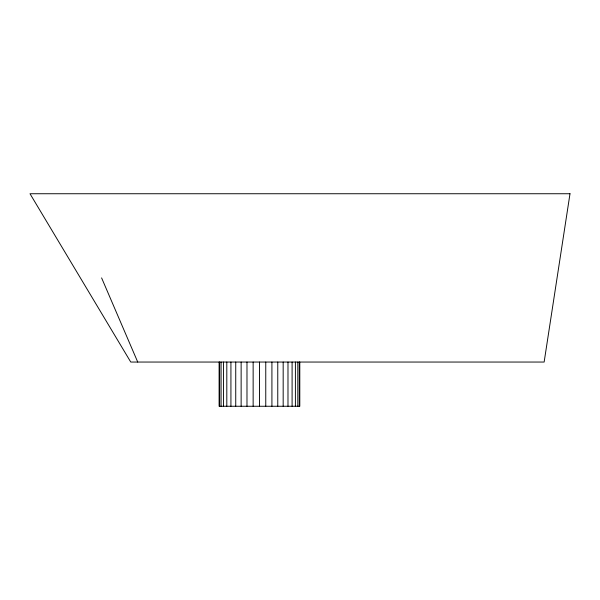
<?xml version="1.0" encoding="UTF-8"?>
<svg xmlns="http://www.w3.org/2000/svg" width="600" height="600" viewBox="0 0 600 600"><rect width="100%" height="100%" fill="white"/><g stroke="black" fill="none" stroke-linecap="round" stroke-linejoin="round"><path stroke-width="0.9" d="M101.602 277.897L137.73 362.048M299.798 362.048L299.798 406.26L219.105 406.26L219.105 362.048M299.303 362.048L299.303 406.26M297.825 362.048L297.825 406.26M295.403 362.048L295.403 406.26M292.095 362.048L292.095 406.26M287.985 362.048L287.985 406.26M283.17 362.048L283.17 406.26M277.77 362.048L277.77 406.26M271.92 362.048L271.92 406.26M265.763 362.048L265.763 406.26M259.455 362.048L259.455 406.26M253.14 362.048L253.14 406.26M246.983 362.048L246.983 406.26M241.132 362.048L241.132 406.26M235.74 362.048L235.74 406.26M230.925 362.048L230.925 406.26M226.808 362.048L226.808 406.26M223.5 362.048L223.5 406.26M221.077 362.048L221.077 406.26M219.6 362.048L219.6 406.26M570 193.74L544.14 362.048L130.755 362.048L30 193.74L570 193.74"/></g></svg>
